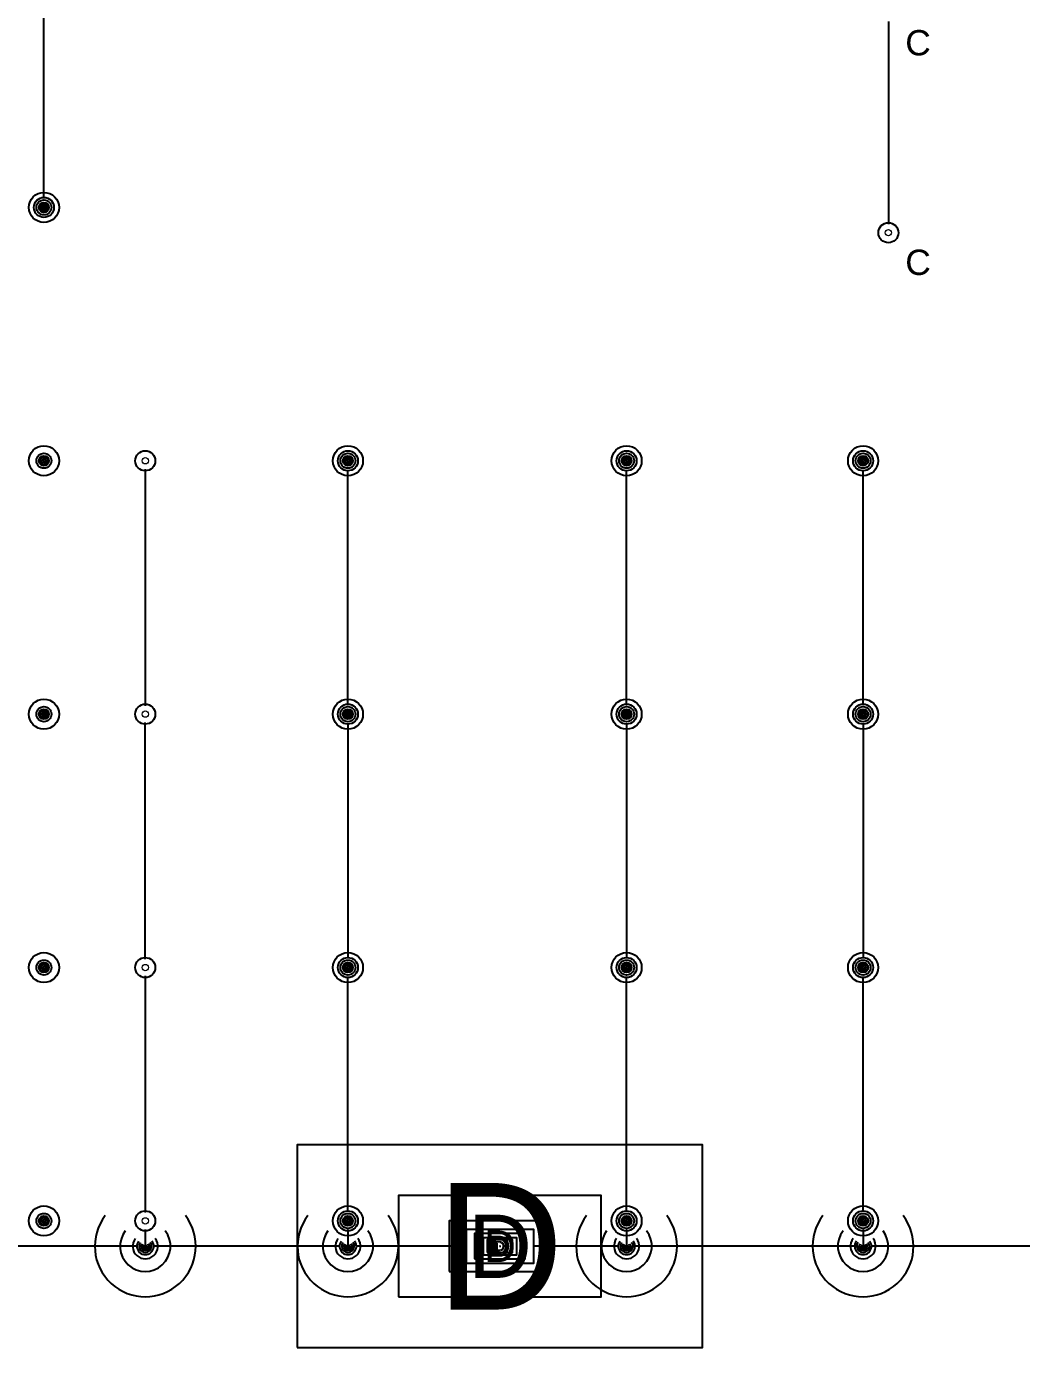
# Model space of a CAD drawing. Extents: x -24247 to 247, y -156 to 1335.
# Drawn here: x -2808 to -2337, y 0 to 625 of the extents above; entities that cross this region are included whole.
import ezdxf
from ezdxf.enums import TextEntityAlignment as Align

# ---------------------------------------------------------------- set-up
doc = ezdxf.new("R2010")
doc.units = 0
doc.header["$LTSCALE"] = 48
doc.header["$MEASUREMENT"] = 0
for name, color, linetype in [('F-DRYP-N', 3, 'Continuous'), ('F-DRYP-N @ 1 (1)', 3, 'Continuous'), ('F-DRYP-N @ 1 (2)', 3, 'Continuous'), ('F-DRYP-N @ 12', 3, 'Continuous'), ('F-DRYP-N @ 128', 3, 'Continuous'), ('F-DRYP-N @ 16', 3, 'Continuous'), ('F-DRYP-N @ 192', 3, 'Continuous'), ('F-DRYP-N @ 2', 3, 'Continuous'), ('F-DRYP-N @ 24', 3, 'Continuous'), ('F-DRYP-N @ 384', 3, 'Continuous'), ('F-DRYP-N @ 4', 3, 'Continuous'), ('F-DRYP-N @ 48', 3, 'Continuous'), ('F-DRYP-N @ 64', 3, 'Continuous'), ('F-DRYP-N @ 768', 3, 'Continuous'), ('F-DRYP-N @ 8', 3, 'Continuous'), ('F-DRYP-N @ 96', 3, 'Continuous'), ('F-SPRK-HEAD-N', 2, 'Continuous'), ('F-SPRK-HEAD-N @ 1 (1)', 2, 'Continuous'), ('F-SPRK-HEAD-N @ 1 (2)', 2, 'Continuous'), ('F-SPRK-HEAD-N @ 128', 2, 'Continuous'), ('F-SPRK-HEAD-N @ 192', 2, 'Continuous'), ('F-SPRK-HEAD-N @ 48', 2, 'Continuous'), ('F-SPRK-HEAD-N @ 64', 2, 'Continuous'), ('F-SPRK-HEAD-N @ 96', 2, 'Continuous')]:
    doc.layers.add(name, color=color, linetype=linetype)
doc.layers.add('G-ANNO-TEXT', color=70, linetype='Continuous', lineweight=0)
doc.styles.add('Arial', font='arial.ttf')

# ---------------------------------------------------------------- blocks, each defined once
blk = doc.blocks.new('*U14')
blk.add_circle((0, 0), 0.0371)
at = {"color": 7, "lineweight": 0}
blk.add_circle((0, 0), 0.0117, dxfattribs=at)
blk = doc.blocks.new('*U443')
at = {"layer": 'F-SPRK-HEAD-N @ 1 (1)'}
blk.add_blockref('*U14', (-2524, 59.74), dxfattribs=at)
at = {"layer": 'F-SPRK-HEAD-N @ 1 (2)'}
blk.add_blockref('*U14', (-2524, 59.74), dxfattribs=at)
at = {"layer": 'F-SPRK-HEAD-N @ 128', "xscale": 128, "yscale": 128, "zscale": 128}
blk.add_blockref('*U14', (-2524, 59.74), dxfattribs=at)
at = {"layer": 'F-SPRK-HEAD-N @ 192', "xscale": 192, "yscale": 192, "zscale": 192}
blk.add_blockref('*U14', (-2524, 59.74), dxfattribs=at)
at = {"layer": 'F-SPRK-HEAD-N @ 48', "xscale": 48, "yscale": 48, "zscale": 48}
blk.add_blockref('*U14', (-2524, 59.74), dxfattribs=at)
at = {"layer": 'F-SPRK-HEAD-N @ 64', "xscale": 64, "yscale": 64, "zscale": 64}
blk.add_blockref('*U14', (-2524, 59.74), dxfattribs=at)
at = {"layer": 'F-SPRK-HEAD-N @ 96', "xscale": 96, "yscale": 96, "zscale": 96}
blk.add_blockref('*U14', (-2524, 59.74), dxfattribs=at)
blk = doc.blocks.new('*U444')
at = {"layer": 'F-SPRK-HEAD-N @ 1 (1)'}
blk.add_blockref('*U14', (-2412, 59.74), dxfattribs=at)
at = {"layer": 'F-SPRK-HEAD-N @ 1 (2)'}
blk.add_blockref('*U14', (-2412, 59.74), dxfattribs=at)
at = {"layer": 'F-SPRK-HEAD-N @ 128', "xscale": 128, "yscale": 128, "zscale": 128}
blk.add_blockref('*U14', (-2412, 59.74), dxfattribs=at)
at = {"layer": 'F-SPRK-HEAD-N @ 192', "xscale": 192, "yscale": 192, "zscale": 192}
blk.add_blockref('*U14', (-2412, 59.74), dxfattribs=at)
at = {"layer": 'F-SPRK-HEAD-N @ 48', "xscale": 48, "yscale": 48, "zscale": 48}
blk.add_blockref('*U14', (-2412, 59.74), dxfattribs=at)
at = {"layer": 'F-SPRK-HEAD-N @ 64', "xscale": 64, "yscale": 64, "zscale": 64}
blk.add_blockref('*U14', (-2412, 59.74), dxfattribs=at)
at = {"layer": 'F-SPRK-HEAD-N @ 96', "xscale": 96, "yscale": 96, "zscale": 96}
blk.add_blockref('*U14', (-2412, 59.74), dxfattribs=at)
blk = doc.blocks.new('*U451')
at = {"layer": 'F-SPRK-HEAD-N @ 1 (1)'}
blk.add_blockref('*U14', (-2524, 179.74), dxfattribs=at)
at = {"layer": 'F-SPRK-HEAD-N @ 1 (2)'}
blk.add_blockref('*U14', (-2524, 179.74), dxfattribs=at)
at = {"layer": 'F-SPRK-HEAD-N @ 128', "xscale": 128, "yscale": 128, "zscale": 128}
blk.add_blockref('*U14', (-2524, 179.74), dxfattribs=at)
at = {"layer": 'F-SPRK-HEAD-N @ 192', "xscale": 192, "yscale": 192, "zscale": 192}
blk.add_blockref('*U14', (-2524, 179.74), dxfattribs=at)
at = {"layer": 'F-SPRK-HEAD-N @ 48', "xscale": 48, "yscale": 48, "zscale": 48}
blk.add_blockref('*U14', (-2524, 179.74), dxfattribs=at)
at = {"layer": 'F-SPRK-HEAD-N @ 64', "xscale": 64, "yscale": 64, "zscale": 64}
blk.add_blockref('*U14', (-2524, 179.74), dxfattribs=at)
at = {"layer": 'F-SPRK-HEAD-N @ 96', "xscale": 96, "yscale": 96, "zscale": 96}
blk.add_blockref('*U14', (-2524, 179.74), dxfattribs=at)
blk = doc.blocks.new('*U452')
at = {"layer": 'F-SPRK-HEAD-N @ 1 (1)'}
blk.add_blockref('*U14', (-2412, 179.74), dxfattribs=at)
at = {"layer": 'F-SPRK-HEAD-N @ 1 (2)'}
blk.add_blockref('*U14', (-2412, 179.74), dxfattribs=at)
at = {"layer": 'F-SPRK-HEAD-N @ 128', "xscale": 128, "yscale": 128, "zscale": 128}
blk.add_blockref('*U14', (-2412, 179.74), dxfattribs=at)
at = {"layer": 'F-SPRK-HEAD-N @ 192', "xscale": 192, "yscale": 192, "zscale": 192}
blk.add_blockref('*U14', (-2412, 179.74), dxfattribs=at)
at = {"layer": 'F-SPRK-HEAD-N @ 48', "xscale": 48, "yscale": 48, "zscale": 48}
blk.add_blockref('*U14', (-2412, 179.74), dxfattribs=at)
at = {"layer": 'F-SPRK-HEAD-N @ 64', "xscale": 64, "yscale": 64, "zscale": 64}
blk.add_blockref('*U14', (-2412, 179.74), dxfattribs=at)
at = {"layer": 'F-SPRK-HEAD-N @ 96', "xscale": 96, "yscale": 96, "zscale": 96}
blk.add_blockref('*U14', (-2412, 179.74), dxfattribs=at)
blk = doc.blocks.new('*U453')
at = {"layer": 'F-SPRK-HEAD-N @ 1 (1)'}
blk.add_blockref('*U14', (-2524, 299.74), dxfattribs=at)
at = {"layer": 'F-SPRK-HEAD-N @ 1 (2)'}
blk.add_blockref('*U14', (-2524, 299.74), dxfattribs=at)
at = {"layer": 'F-SPRK-HEAD-N @ 128', "xscale": 128, "yscale": 128, "zscale": 128}
blk.add_blockref('*U14', (-2524, 299.74), dxfattribs=at)
at = {"layer": 'F-SPRK-HEAD-N @ 192', "xscale": 192, "yscale": 192, "zscale": 192}
blk.add_blockref('*U14', (-2524, 299.74), dxfattribs=at)
at = {"layer": 'F-SPRK-HEAD-N @ 48', "xscale": 48, "yscale": 48, "zscale": 48}
blk.add_blockref('*U14', (-2524, 299.74), dxfattribs=at)
at = {"layer": 'F-SPRK-HEAD-N @ 64', "xscale": 64, "yscale": 64, "zscale": 64}
blk.add_blockref('*U14', (-2524, 299.74), dxfattribs=at)
at = {"layer": 'F-SPRK-HEAD-N @ 96', "xscale": 96, "yscale": 96, "zscale": 96}
blk.add_blockref('*U14', (-2524, 299.74), dxfattribs=at)
blk = doc.blocks.new('*U454')
at = {"layer": 'F-SPRK-HEAD-N @ 1 (1)'}
blk.add_blockref('*U14', (-2412, 299.74), dxfattribs=at)
at = {"layer": 'F-SPRK-HEAD-N @ 1 (2)'}
blk.add_blockref('*U14', (-2412, 299.74), dxfattribs=at)
at = {"layer": 'F-SPRK-HEAD-N @ 128', "xscale": 128, "yscale": 128, "zscale": 128}
blk.add_blockref('*U14', (-2412, 299.74), dxfattribs=at)
at = {"layer": 'F-SPRK-HEAD-N @ 192', "xscale": 192, "yscale": 192, "zscale": 192}
blk.add_blockref('*U14', (-2412, 299.74), dxfattribs=at)
at = {"layer": 'F-SPRK-HEAD-N @ 48', "xscale": 48, "yscale": 48, "zscale": 48}
blk.add_blockref('*U14', (-2412, 299.74), dxfattribs=at)
at = {"layer": 'F-SPRK-HEAD-N @ 64', "xscale": 64, "yscale": 64, "zscale": 64}
blk.add_blockref('*U14', (-2412, 299.74), dxfattribs=at)
at = {"layer": 'F-SPRK-HEAD-N @ 96', "xscale": 96, "yscale": 96, "zscale": 96}
blk.add_blockref('*U14', (-2412, 299.74), dxfattribs=at)
blk = doc.blocks.new('*U455')
at = {"layer": 'F-SPRK-HEAD-N @ 1 (1)'}
blk.add_blockref('*U14', (-2524, 419.74), dxfattribs=at)
at = {"layer": 'F-SPRK-HEAD-N @ 1 (2)'}
blk.add_blockref('*U14', (-2524, 419.74), dxfattribs=at)
at = {"layer": 'F-SPRK-HEAD-N @ 128', "xscale": 128, "yscale": 128, "zscale": 128}
blk.add_blockref('*U14', (-2524, 419.74), dxfattribs=at)
at = {"layer": 'F-SPRK-HEAD-N @ 192', "xscale": 192, "yscale": 192, "zscale": 192}
blk.add_blockref('*U14', (-2524, 419.74), dxfattribs=at)
at = {"layer": 'F-SPRK-HEAD-N @ 48', "xscale": 48, "yscale": 48, "zscale": 48}
blk.add_blockref('*U14', (-2524, 419.74), dxfattribs=at)
at = {"layer": 'F-SPRK-HEAD-N @ 64', "xscale": 64, "yscale": 64, "zscale": 64}
blk.add_blockref('*U14', (-2524, 419.74), dxfattribs=at)
at = {"layer": 'F-SPRK-HEAD-N @ 96', "xscale": 96, "yscale": 96, "zscale": 96}
blk.add_blockref('*U14', (-2524, 419.74), dxfattribs=at)
blk = doc.blocks.new('*U456')
at = {"layer": 'F-SPRK-HEAD-N @ 1 (1)'}
blk.add_blockref('*U14', (-2412, 419.74), dxfattribs=at)
at = {"layer": 'F-SPRK-HEAD-N @ 1 (2)'}
blk.add_blockref('*U14', (-2412, 419.74), dxfattribs=at)
at = {"layer": 'F-SPRK-HEAD-N @ 128', "xscale": 128, "yscale": 128, "zscale": 128}
blk.add_blockref('*U14', (-2412, 419.74), dxfattribs=at)
at = {"layer": 'F-SPRK-HEAD-N @ 192', "xscale": 192, "yscale": 192, "zscale": 192}
blk.add_blockref('*U14', (-2412, 419.74), dxfattribs=at)
at = {"layer": 'F-SPRK-HEAD-N @ 48', "xscale": 48, "yscale": 48, "zscale": 48}
blk.add_blockref('*U14', (-2412, 419.74), dxfattribs=at)
at = {"layer": 'F-SPRK-HEAD-N @ 64', "xscale": 64, "yscale": 64, "zscale": 64}
blk.add_blockref('*U14', (-2412, 419.74), dxfattribs=at)
at = {"layer": 'F-SPRK-HEAD-N @ 96', "xscale": 96, "yscale": 96, "zscale": 96}
blk.add_blockref('*U14', (-2412, 419.74), dxfattribs=at)
blk = doc.blocks.new('*U457')
at = {"layer": 'F-SPRK-HEAD-N @ 1 (1)'}
blk.add_blockref('*U14', (-2656, 59.74), dxfattribs=at)
at = {"layer": 'F-SPRK-HEAD-N @ 1 (2)'}
blk.add_blockref('*U14', (-2656, 59.74), dxfattribs=at)
at = {"layer": 'F-SPRK-HEAD-N @ 128', "xscale": 128, "yscale": 128, "zscale": 128}
blk.add_blockref('*U14', (-2656, 59.74), dxfattribs=at)
at = {"layer": 'F-SPRK-HEAD-N @ 192', "xscale": 192, "yscale": 192, "zscale": 192}
blk.add_blockref('*U14', (-2656, 59.74), dxfattribs=at)
at = {"layer": 'F-SPRK-HEAD-N @ 48', "xscale": 48, "yscale": 48, "zscale": 48}
blk.add_blockref('*U14', (-2656, 59.74), dxfattribs=at)
at = {"layer": 'F-SPRK-HEAD-N @ 64', "xscale": 64, "yscale": 64, "zscale": 64}
blk.add_blockref('*U14', (-2656, 59.74), dxfattribs=at)
at = {"layer": 'F-SPRK-HEAD-N @ 96', "xscale": 96, "yscale": 96, "zscale": 96}
blk.add_blockref('*U14', (-2656, 59.74), dxfattribs=at)
blk = doc.blocks.new('*U458')
at = {"layer": 'F-SPRK-HEAD-N @ 1 (1)'}
blk.add_blockref('*U14', (-2656, 179.74), dxfattribs=at)
at = {"layer": 'F-SPRK-HEAD-N @ 1 (2)'}
blk.add_blockref('*U14', (-2656, 179.74), dxfattribs=at)
at = {"layer": 'F-SPRK-HEAD-N @ 128', "xscale": 128, "yscale": 128, "zscale": 128}
blk.add_blockref('*U14', (-2656, 179.74), dxfattribs=at)
at = {"layer": 'F-SPRK-HEAD-N @ 192', "xscale": 192, "yscale": 192, "zscale": 192}
blk.add_blockref('*U14', (-2656, 179.74), dxfattribs=at)
at = {"layer": 'F-SPRK-HEAD-N @ 48', "xscale": 48, "yscale": 48, "zscale": 48}
blk.add_blockref('*U14', (-2656, 179.74), dxfattribs=at)
at = {"layer": 'F-SPRK-HEAD-N @ 64', "xscale": 64, "yscale": 64, "zscale": 64}
blk.add_blockref('*U14', (-2656, 179.74), dxfattribs=at)
at = {"layer": 'F-SPRK-HEAD-N @ 96', "xscale": 96, "yscale": 96, "zscale": 96}
blk.add_blockref('*U14', (-2656, 179.74), dxfattribs=at)
blk = doc.blocks.new('*U459')
at = {"layer": 'F-SPRK-HEAD-N @ 1 (1)'}
blk.add_blockref('*U14', (-2656, 299.74), dxfattribs=at)
at = {"layer": 'F-SPRK-HEAD-N @ 1 (2)'}
blk.add_blockref('*U14', (-2656, 299.74), dxfattribs=at)
at = {"layer": 'F-SPRK-HEAD-N @ 128', "xscale": 128, "yscale": 128, "zscale": 128}
blk.add_blockref('*U14', (-2656, 299.74), dxfattribs=at)
at = {"layer": 'F-SPRK-HEAD-N @ 192', "xscale": 192, "yscale": 192, "zscale": 192}
blk.add_blockref('*U14', (-2656, 299.74), dxfattribs=at)
at = {"layer": 'F-SPRK-HEAD-N @ 48', "xscale": 48, "yscale": 48, "zscale": 48}
blk.add_blockref('*U14', (-2656, 299.74), dxfattribs=at)
at = {"layer": 'F-SPRK-HEAD-N @ 64', "xscale": 64, "yscale": 64, "zscale": 64}
blk.add_blockref('*U14', (-2656, 299.74), dxfattribs=at)
at = {"layer": 'F-SPRK-HEAD-N @ 96', "xscale": 96, "yscale": 96, "zscale": 96}
blk.add_blockref('*U14', (-2656, 299.74), dxfattribs=at)
blk = doc.blocks.new('*U460')
at = {"layer": 'F-SPRK-HEAD-N @ 1 (1)'}
blk.add_blockref('*U14', (-2656, 419.74), dxfattribs=at)
at = {"layer": 'F-SPRK-HEAD-N @ 1 (2)'}
blk.add_blockref('*U14', (-2656, 419.74), dxfattribs=at)
at = {"layer": 'F-SPRK-HEAD-N @ 128', "xscale": 128, "yscale": 128, "zscale": 128}
blk.add_blockref('*U14', (-2656, 419.74), dxfattribs=at)
at = {"layer": 'F-SPRK-HEAD-N @ 192', "xscale": 192, "yscale": 192, "zscale": 192}
blk.add_blockref('*U14', (-2656, 419.74), dxfattribs=at)
at = {"layer": 'F-SPRK-HEAD-N @ 48', "xscale": 48, "yscale": 48, "zscale": 48}
blk.add_blockref('*U14', (-2656, 419.74), dxfattribs=at)
at = {"layer": 'F-SPRK-HEAD-N @ 64', "xscale": 64, "yscale": 64, "zscale": 64}
blk.add_blockref('*U14', (-2656, 419.74), dxfattribs=at)
at = {"layer": 'F-SPRK-HEAD-N @ 96', "xscale": 96, "yscale": 96, "zscale": 96}
blk.add_blockref('*U14', (-2656, 419.74), dxfattribs=at)
blk = doc.blocks.new('*U461')
at = {"layer": 'F-SPRK-HEAD-N @ 1 (1)'}
blk.add_blockref('*U14', (-2800, 419.74), dxfattribs=at)
at = {"layer": 'F-SPRK-HEAD-N @ 1 (2)'}
blk.add_blockref('*U14', (-2800, 419.74), dxfattribs=at)
at = {"layer": 'F-SPRK-HEAD-N @ 128', "xscale": 128, "yscale": 128, "zscale": 128}
blk.add_blockref('*U14', (-2752, 419.74), dxfattribs=at)
at = {"layer": 'F-SPRK-HEAD-N @ 192', "xscale": 192, "yscale": 192, "zscale": 192}
blk.add_blockref('*U14', (-2800, 419.74), dxfattribs=at)
at = {"layer": 'F-SPRK-HEAD-N @ 48', "xscale": 48, "yscale": 48, "zscale": 48}
blk.add_blockref('*U14', (-2800, 419.74), dxfattribs=at)
at = {"layer": 'F-SPRK-HEAD-N @ 64', "xscale": 64, "yscale": 64, "zscale": 64}
blk.add_blockref('*U14', (-2800, 419.74), dxfattribs=at)
at = {"layer": 'F-SPRK-HEAD-N @ 96', "xscale": 96, "yscale": 96, "zscale": 96}
blk.add_blockref('*U14', (-2800, 419.74), dxfattribs=at)
blk = doc.blocks.new('*U462')
at = {"layer": 'F-SPRK-HEAD-N @ 1 (1)'}
blk.add_blockref('*U14', (-2800, 539.74), dxfattribs=at)
at = {"layer": 'F-SPRK-HEAD-N @ 1 (2)'}
blk.add_blockref('*U14', (-2800, 539.74), dxfattribs=at)
at = {"layer": 'F-SPRK-HEAD-N @ 128', "xscale": 128, "yscale": 128, "zscale": 128}
blk.add_blockref('*U14', (-2800, 539.74), dxfattribs=at)
at = {"layer": 'F-SPRK-HEAD-N @ 192', "xscale": 192, "yscale": 192, "zscale": 192}
blk.add_blockref('*U14', (-2800, 539.74), dxfattribs=at)
at = {"layer": 'F-SPRK-HEAD-N @ 48', "xscale": 48, "yscale": 48, "zscale": 48}
blk.add_blockref('*U14', (-2800, 539.74), dxfattribs=at)
at = {"layer": 'F-SPRK-HEAD-N @ 64', "xscale": 64, "yscale": 64, "zscale": 64}
blk.add_blockref('*U14', (-2800, 539.74), dxfattribs=at)
at = {"layer": 'F-SPRK-HEAD-N @ 96', "xscale": 96, "yscale": 96, "zscale": 96}
blk.add_blockref('*U14', (-2800, 539.74), dxfattribs=at)
blk = doc.blocks.new('*U642')
at = {"layer": 'F-SPRK-HEAD-N @ 1 (1)'}
blk.add_blockref('*U14', (-2800, 299.74), dxfattribs=at)
at = {"layer": 'F-SPRK-HEAD-N @ 1 (2)'}
blk.add_blockref('*U14', (-2800, 299.74), dxfattribs=at)
at = {"layer": 'F-SPRK-HEAD-N @ 128', "xscale": 128, "yscale": 128, "zscale": 128}
blk.add_blockref('*U14', (-2752, 299.74), dxfattribs=at)
at = {"layer": 'F-SPRK-HEAD-N @ 192', "xscale": 192, "yscale": 192, "zscale": 192}
blk.add_blockref('*U14', (-2800, 299.74), dxfattribs=at)
at = {"layer": 'F-SPRK-HEAD-N @ 48', "xscale": 48, "yscale": 48, "zscale": 48}
blk.add_blockref('*U14', (-2800, 299.74), dxfattribs=at)
at = {"layer": 'F-SPRK-HEAD-N @ 64', "xscale": 64, "yscale": 64, "zscale": 64}
blk.add_blockref('*U14', (-2800, 299.74), dxfattribs=at)
at = {"layer": 'F-SPRK-HEAD-N @ 96', "xscale": 96, "yscale": 96, "zscale": 96}
blk.add_blockref('*U14', (-2800, 299.74), dxfattribs=at)
blk = doc.blocks.new('*U643')
at = {"layer": 'F-SPRK-HEAD-N @ 1 (1)'}
blk.add_blockref('*U14', (-2800, 179.74), dxfattribs=at)
at = {"layer": 'F-SPRK-HEAD-N @ 1 (2)'}
blk.add_blockref('*U14', (-2800, 179.74), dxfattribs=at)
at = {"layer": 'F-SPRK-HEAD-N @ 128', "xscale": 128, "yscale": 128, "zscale": 128}
blk.add_blockref('*U14', (-2752, 179.74), dxfattribs=at)
at = {"layer": 'F-SPRK-HEAD-N @ 192', "xscale": 192, "yscale": 192, "zscale": 192}
blk.add_blockref('*U14', (-2800, 179.74), dxfattribs=at)
at = {"layer": 'F-SPRK-HEAD-N @ 48', "xscale": 48, "yscale": 48, "zscale": 48}
blk.add_blockref('*U14', (-2800, 179.74), dxfattribs=at)
at = {"layer": 'F-SPRK-HEAD-N @ 64', "xscale": 64, "yscale": 64, "zscale": 64}
blk.add_blockref('*U14', (-2800, 179.74), dxfattribs=at)
at = {"layer": 'F-SPRK-HEAD-N @ 96', "xscale": 96, "yscale": 96, "zscale": 96}
blk.add_blockref('*U14', (-2800, 179.74), dxfattribs=at)
blk = doc.blocks.new('*U644')
at = {"layer": 'F-SPRK-HEAD-N @ 1 (1)'}
blk.add_blockref('*U14', (-2800, 59.74), dxfattribs=at)
at = {"layer": 'F-SPRK-HEAD-N @ 1 (2)'}
blk.add_blockref('*U14', (-2800, 59.74), dxfattribs=at)
at = {"layer": 'F-SPRK-HEAD-N @ 128', "xscale": 128, "yscale": 128, "zscale": 128}
blk.add_blockref('*U14', (-2752, 59.74), dxfattribs=at)
at = {"layer": 'F-SPRK-HEAD-N @ 192', "xscale": 192, "yscale": 192, "zscale": 192}
blk.add_blockref('*U14', (-2800, 59.74), dxfattribs=at)
at = {"layer": 'F-SPRK-HEAD-N @ 48', "xscale": 48, "yscale": 48, "zscale": 48}
blk.add_blockref('*U14', (-2800, 59.74), dxfattribs=at)
at = {"layer": 'F-SPRK-HEAD-N @ 64', "xscale": 64, "yscale": 64, "zscale": 64}
blk.add_blockref('*U14', (-2800, 59.74), dxfattribs=at)
at = {"layer": 'F-SPRK-HEAD-N @ 96', "xscale": 96, "yscale": 96, "zscale": 96}
blk.add_blockref('*U14', (-2800, 59.74), dxfattribs=at)
blk = doc.blocks.new('*U6')
at = {"linetype": 'Continuous'}
blk.add_arc((0, 0), 0.03112, 232.56697, 127.43303, dxfattribs=at)
blk = doc.blocks.new('*U741')
at = {"layer": 'F-DRYP-N @ 1 (1)', "rotation": 270}
blk.add_blockref('*U6', (-2752, 47.74), dxfattribs=at)
at = {"layer": 'F-DRYP-N @ 1 (2)', "rotation": 270}
blk.add_blockref('*U6', (-2752, 47.74), dxfattribs=at)
at = {"layer": 'F-DRYP-N @ 12', "xscale": 12, "yscale": 12, "zscale": 12, "rotation": 270}
blk.add_blockref('*U6', (-2752, 47.74), dxfattribs=at)
at = {"layer": 'F-DRYP-N @ 128', "xscale": 128, "yscale": 128, "zscale": 128, "rotation": 270}
blk.add_blockref('*U6', (-2752, 47.74), dxfattribs=at)
at = {"layer": 'F-DRYP-N @ 16', "xscale": 16, "yscale": 16, "zscale": 16, "rotation": 270}
blk.add_blockref('*U6', (-2752, 47.74), dxfattribs=at)
at = {"layer": 'F-DRYP-N @ 192', "xscale": 192, "yscale": 192, "zscale": 192, "rotation": 270}
blk.add_blockref('*U6', (-2752, 47.74), dxfattribs=at)
at = {"layer": 'F-DRYP-N @ 2', "xscale": 2, "yscale": 2, "zscale": 2, "rotation": 270}
blk.add_blockref('*U6', (-2752, 47.74), dxfattribs=at)
at = {"layer": 'F-DRYP-N @ 24', "xscale": 24, "yscale": 24, "zscale": 24, "rotation": 270}
blk.add_blockref('*U6', (-2752, 47.74), dxfattribs=at)
at = {"layer": 'F-DRYP-N @ 384', "xscale": 384, "yscale": 384, "zscale": 384, "rotation": 270}
blk.add_blockref('*U6', (-2752, 47.74), dxfattribs=at)
at = {"layer": 'F-DRYP-N @ 4', "xscale": 4, "yscale": 4, "zscale": 4, "rotation": 270}
blk.add_blockref('*U6', (-2752, 47.74), dxfattribs=at)
at = {"layer": 'F-DRYP-N @ 48', "xscale": 48, "yscale": 48, "zscale": 48, "rotation": 270}
blk.add_blockref('*U6', (-2752, 47.74), dxfattribs=at)
at = {"layer": 'F-DRYP-N @ 64', "xscale": 64, "yscale": 64, "zscale": 64, "rotation": 270}
blk.add_blockref('*U6', (-2752, 47.74), dxfattribs=at)
at = {"layer": 'F-DRYP-N @ 768', "xscale": 768, "yscale": 768, "zscale": 768, "rotation": 270}
blk.add_blockref('*U6', (-2752, 47.74), dxfattribs=at)
at = {"layer": 'F-DRYP-N @ 8', "xscale": 8, "yscale": 8, "zscale": 8, "rotation": 270}
blk.add_blockref('*U6', (-2752, 47.74), dxfattribs=at)
at = {"layer": 'F-DRYP-N @ 96', "xscale": 96, "yscale": 96, "zscale": 96, "rotation": 270}
blk.add_blockref('*U6', (-2752, 47.74), dxfattribs=at)
blk = doc.blocks.new('*U742')
at = {"layer": 'F-DRYP-N @ 1 (1)', "rotation": 270}
blk.add_blockref('*U6', (-2656, 47.74), dxfattribs=at)
at = {"layer": 'F-DRYP-N @ 1 (2)', "rotation": 270}
blk.add_blockref('*U6', (-2656, 47.74), dxfattribs=at)
at = {"layer": 'F-DRYP-N @ 12', "xscale": 12, "yscale": 12, "zscale": 12, "rotation": 270}
blk.add_blockref('*U6', (-2656, 47.74), dxfattribs=at)
at = {"layer": 'F-DRYP-N @ 128', "xscale": 128, "yscale": 128, "zscale": 128, "rotation": 270}
blk.add_blockref('*U6', (-2656, 47.74), dxfattribs=at)
at = {"layer": 'F-DRYP-N @ 16', "xscale": 16, "yscale": 16, "zscale": 16, "rotation": 270}
blk.add_blockref('*U6', (-2656, 47.74), dxfattribs=at)
at = {"layer": 'F-DRYP-N @ 192', "xscale": 192, "yscale": 192, "zscale": 192, "rotation": 270}
blk.add_blockref('*U6', (-2656, 47.74), dxfattribs=at)
at = {"layer": 'F-DRYP-N @ 2', "xscale": 2, "yscale": 2, "zscale": 2, "rotation": 270}
blk.add_blockref('*U6', (-2656, 47.74), dxfattribs=at)
at = {"layer": 'F-DRYP-N @ 24', "xscale": 24, "yscale": 24, "zscale": 24, "rotation": 270}
blk.add_blockref('*U6', (-2656, 47.74), dxfattribs=at)
at = {"layer": 'F-DRYP-N @ 384', "xscale": 384, "yscale": 384, "zscale": 384, "rotation": 270}
blk.add_blockref('*U6', (-2656, 47.74), dxfattribs=at)
at = {"layer": 'F-DRYP-N @ 4', "xscale": 4, "yscale": 4, "zscale": 4, "rotation": 270}
blk.add_blockref('*U6', (-2656, 47.74), dxfattribs=at)
at = {"layer": 'F-DRYP-N @ 48', "xscale": 48, "yscale": 48, "zscale": 48, "rotation": 270}
blk.add_blockref('*U6', (-2656, 47.74), dxfattribs=at)
at = {"layer": 'F-DRYP-N @ 64', "xscale": 64, "yscale": 64, "zscale": 64, "rotation": 270}
blk.add_blockref('*U6', (-2656, 47.74), dxfattribs=at)
at = {"layer": 'F-DRYP-N @ 768', "xscale": 768, "yscale": 768, "zscale": 768, "rotation": 270}
blk.add_blockref('*U6', (-2656, 47.74), dxfattribs=at)
at = {"layer": 'F-DRYP-N @ 8', "xscale": 8, "yscale": 8, "zscale": 8, "rotation": 270}
blk.add_blockref('*U6', (-2656, 47.74), dxfattribs=at)
at = {"layer": 'F-DRYP-N @ 96', "xscale": 96, "yscale": 96, "zscale": 96, "rotation": 270}
blk.add_blockref('*U6', (-2656, 47.74), dxfattribs=at)
blk = doc.blocks.new('*U743')
at = {"layer": 'F-DRYP-N @ 1 (1)', "rotation": 270}
blk.add_blockref('*U6', (-2524, 47.74), dxfattribs=at)
at = {"layer": 'F-DRYP-N @ 1 (2)', "rotation": 270}
blk.add_blockref('*U6', (-2524, 47.74), dxfattribs=at)
at = {"layer": 'F-DRYP-N @ 12', "xscale": 12, "yscale": 12, "zscale": 12, "rotation": 270}
blk.add_blockref('*U6', (-2524, 47.74), dxfattribs=at)
at = {"layer": 'F-DRYP-N @ 128', "xscale": 128, "yscale": 128, "zscale": 128, "rotation": 270}
blk.add_blockref('*U6', (-2524, 47.74), dxfattribs=at)
at = {"layer": 'F-DRYP-N @ 16', "xscale": 16, "yscale": 16, "zscale": 16, "rotation": 270}
blk.add_blockref('*U6', (-2524, 47.74), dxfattribs=at)
at = {"layer": 'F-DRYP-N @ 192', "xscale": 192, "yscale": 192, "zscale": 192, "rotation": 270}
blk.add_blockref('*U6', (-2524, 47.74), dxfattribs=at)
at = {"layer": 'F-DRYP-N @ 2', "xscale": 2, "yscale": 2, "zscale": 2, "rotation": 270}
blk.add_blockref('*U6', (-2524, 47.74), dxfattribs=at)
at = {"layer": 'F-DRYP-N @ 24', "xscale": 24, "yscale": 24, "zscale": 24, "rotation": 270}
blk.add_blockref('*U6', (-2524, 47.74), dxfattribs=at)
at = {"layer": 'F-DRYP-N @ 384', "xscale": 384, "yscale": 384, "zscale": 384, "rotation": 270}
blk.add_blockref('*U6', (-2524, 47.74), dxfattribs=at)
at = {"layer": 'F-DRYP-N @ 4', "xscale": 4, "yscale": 4, "zscale": 4, "rotation": 270}
blk.add_blockref('*U6', (-2524, 47.74), dxfattribs=at)
at = {"layer": 'F-DRYP-N @ 48', "xscale": 48, "yscale": 48, "zscale": 48, "rotation": 270}
blk.add_blockref('*U6', (-2524, 47.74), dxfattribs=at)
at = {"layer": 'F-DRYP-N @ 64', "xscale": 64, "yscale": 64, "zscale": 64, "rotation": 270}
blk.add_blockref('*U6', (-2524, 47.74), dxfattribs=at)
at = {"layer": 'F-DRYP-N @ 768', "xscale": 768, "yscale": 768, "zscale": 768, "rotation": 270}
blk.add_blockref('*U6', (-2524, 47.74), dxfattribs=at)
at = {"layer": 'F-DRYP-N @ 8', "xscale": 8, "yscale": 8, "zscale": 8, "rotation": 270}
blk.add_blockref('*U6', (-2524, 47.74), dxfattribs=at)
at = {"layer": 'F-DRYP-N @ 96', "xscale": 96, "yscale": 96, "zscale": 96, "rotation": 270}
blk.add_blockref('*U6', (-2524, 47.74), dxfattribs=at)
blk = doc.blocks.new('*U744')
at = {"layer": 'F-DRYP-N @ 1 (1)', "rotation": 270}
blk.add_blockref('*U6', (-2412, 47.74), dxfattribs=at)
at = {"layer": 'F-DRYP-N @ 1 (2)', "rotation": 270}
blk.add_blockref('*U6', (-2412, 47.74), dxfattribs=at)
at = {"layer": 'F-DRYP-N @ 12', "xscale": 12, "yscale": 12, "zscale": 12, "rotation": 270}
blk.add_blockref('*U6', (-2412, 47.74), dxfattribs=at)
at = {"layer": 'F-DRYP-N @ 128', "xscale": 128, "yscale": 128, "zscale": 128, "rotation": 270}
blk.add_blockref('*U6', (-2412, 47.74), dxfattribs=at)
at = {"layer": 'F-DRYP-N @ 16', "xscale": 16, "yscale": 16, "zscale": 16, "rotation": 270}
blk.add_blockref('*U6', (-2412, 47.74), dxfattribs=at)
at = {"layer": 'F-DRYP-N @ 192', "xscale": 192, "yscale": 192, "zscale": 192, "rotation": 270}
blk.add_blockref('*U6', (-2412, 47.74), dxfattribs=at)
at = {"layer": 'F-DRYP-N @ 2', "xscale": 2, "yscale": 2, "zscale": 2, "rotation": 270}
blk.add_blockref('*U6', (-2412, 47.74), dxfattribs=at)
at = {"layer": 'F-DRYP-N @ 24', "xscale": 24, "yscale": 24, "zscale": 24, "rotation": 270}
blk.add_blockref('*U6', (-2412, 47.74), dxfattribs=at)
at = {"layer": 'F-DRYP-N @ 384', "xscale": 384, "yscale": 384, "zscale": 384, "rotation": 270}
blk.add_blockref('*U6', (-2412, 47.74), dxfattribs=at)
at = {"layer": 'F-DRYP-N @ 4', "xscale": 4, "yscale": 4, "zscale": 4, "rotation": 270}
blk.add_blockref('*U6', (-2412, 47.74), dxfattribs=at)
at = {"layer": 'F-DRYP-N @ 48', "xscale": 48, "yscale": 48, "zscale": 48, "rotation": 270}
blk.add_blockref('*U6', (-2412, 47.74), dxfattribs=at)
at = {"layer": 'F-DRYP-N @ 64', "xscale": 64, "yscale": 64, "zscale": 64, "rotation": 270}
blk.add_blockref('*U6', (-2412, 47.74), dxfattribs=at)
at = {"layer": 'F-DRYP-N @ 768', "xscale": 768, "yscale": 768, "zscale": 768, "rotation": 270}
blk.add_blockref('*U6', (-2412, 47.74), dxfattribs=at)
at = {"layer": 'F-DRYP-N @ 8', "xscale": 8, "yscale": 8, "zscale": 8, "rotation": 270}
blk.add_blockref('*U6', (-2412, 47.74), dxfattribs=at)
at = {"layer": 'F-DRYP-N @ 96', "xscale": 96, "yscale": 96, "zscale": 96, "rotation": 270}
blk.add_blockref('*U6', (-2412, 47.74), dxfattribs=at)
blk = doc.blocks.new('*U19')
at = {"layer": 'DEFPOINTS'}
blk.add_lwpolyline([(-0.125, -0.0625), (0.125, -0.0625), (0.125, 0.0625), (-0.125, 0.0625)], close=True, dxfattribs=at)
at = {"style": 'Arial'}
blk.add_text('D', height=0.07812, dxfattribs=at).set_placement((0, 0), align=Align.MIDDLE)
blk = doc.blocks.new('*U766')
at = {"layer": 'F-DRYP-N @ 1 (2)', "linetype": 'ByBlock', "lineweight": -2}
blk.add_blockref('*U19', (-2584, 47.74), dxfattribs=at)
at = {"layer": 'F-DRYP-N @ 128', "linetype": 'ByBlock', "lineweight": -2, "xscale": 128, "yscale": 128, "zscale": 128}
blk.add_blockref('*U19', (-2584, 47.74), dxfattribs=at)
at = {"layer": 'F-DRYP-N @ 192', "linetype": 'ByBlock', "lineweight": -2, "xscale": 192, "yscale": 192, "zscale": 192}
blk.add_blockref('*U19', (-2584, 47.74), dxfattribs=at)
at = {"layer": 'F-DRYP-N @ 384', "linetype": 'ByBlock', "lineweight": -2, "xscale": 384, "yscale": 384, "zscale": 384}
blk.add_blockref('*U19', (-2584, 47.74), dxfattribs=at)
at = {"layer": 'F-DRYP-N @ 48', "linetype": 'ByBlock', "lineweight": -2, "xscale": 48, "yscale": 48, "zscale": 48}
blk.add_blockref('*U19', (-2584, 47.74), dxfattribs=at)
at = {"layer": 'F-DRYP-N @ 64', "linetype": 'ByBlock', "lineweight": -2, "xscale": 64, "yscale": 64, "zscale": 64}
blk.add_blockref('*U19', (-2584, 47.74), dxfattribs=at)
at = {"layer": 'F-DRYP-N @ 768', "linetype": 'ByBlock', "lineweight": -2, "xscale": 768, "yscale": 768, "zscale": 768}
blk.add_blockref('*U19', (-2584, 47.74), dxfattribs=at)
at = {"layer": 'F-DRYP-N @ 96', "linetype": 'ByBlock', "lineweight": -2, "xscale": 96, "yscale": 96, "zscale": 96}
blk.add_blockref('*U19', (-2584, 47.74), dxfattribs=at)

msp = doc.modelspace()

# ---------------------------------------------------------------- linework, layer by layer
at = {"layer": 'F-DRYP-N'}
for p, q in [((-2800, 544.49), (-2800, 654.99)), ((-2400, 627.74), (-2400, 531.74)), ((-2752, 415.74), (-2752, 303.74)), ((-2656, 304.49), (-2656, 414.99)), ((-2524, 304.49), (-2524, 414.99)), ((-2412, 304.49), (-2412, 414.99)), ((-2752, 183.74), (-2752, 295.74)), ((-2656, 294.99), (-2656, 184.49)), ((-2524, 294.99), (-2524, 184.49)), ((-2412, 294.99), (-2412, 184.49)), ((-2752, 175.74), (-2752, 63.74)), ((-2656, 64.49), (-2656, 174.99)), ((-2524, 64.49), (-2524, 174.99)), ((-2412, 64.49), (-2412, 174.99)), ((-2752, 55.74), (-2752, 47.74)), ((-2656, 55.74), (-2656, 47.74)), ((-2524, 55.74), (-2524, 47.74)), ((-2412, 55.74), (-2412, 47.74)), ((-2755.98, 47.74), (-2832.02, 47.74)), ((-2659.98, 47.74), (-2748.02, 47.74)), ((-2600, 47.74), (-2652.02, 47.74)), ((-2527.98, 47.74), (-2568, 47.74)), ((-2415.98, 47.74), (-2520.02, 47.74)), ((-2303.98, 47.74), (-2408.02, 47.74))]:
    msp.add_line(p, q, dxfattribs=at)

# ---------------------------------------------------------------- block references
for name in ['*U766', '*U741', '*U742', '*U743', '*U744']:
    msp.add_blockref(name, (0, 0), dxfattribs=at)
at = {"layer": 'F-SPRK-HEAD-N'}
for name in ['*U462', '*U461', '*U460', '*U455', '*U456', '*U642', '*U459', '*U453', '*U454', '*U643', '*U458', '*U451', '*U452', '*U644', '*U457', '*U443', '*U444']:
    msp.add_blockref(name, (0, 0), dxfattribs=at)
at = {"layer": 'F-SPRK-HEAD-N @ 128', "xscale": 128, "yscale": 128, "zscale": 128}
msp.add_blockref('*U14', (-2400, 527.74), dxfattribs=at)

# ---------------------------------------------------------------- texts
at = {"layer": 'G-ANNO-TEXT', "char_height": 12, "attachment_point": 1, "style": 'Arial'}
for insert in [(-2392, 623.74), (-2392, 519.74)]:
    msp.add_mtext_dynamic_manual_height_columns('C', width=80, gutter_width=60, heights=[0], dxfattribs=dict(at, insert=insert))

doc.saveas('drawing.dxf')
